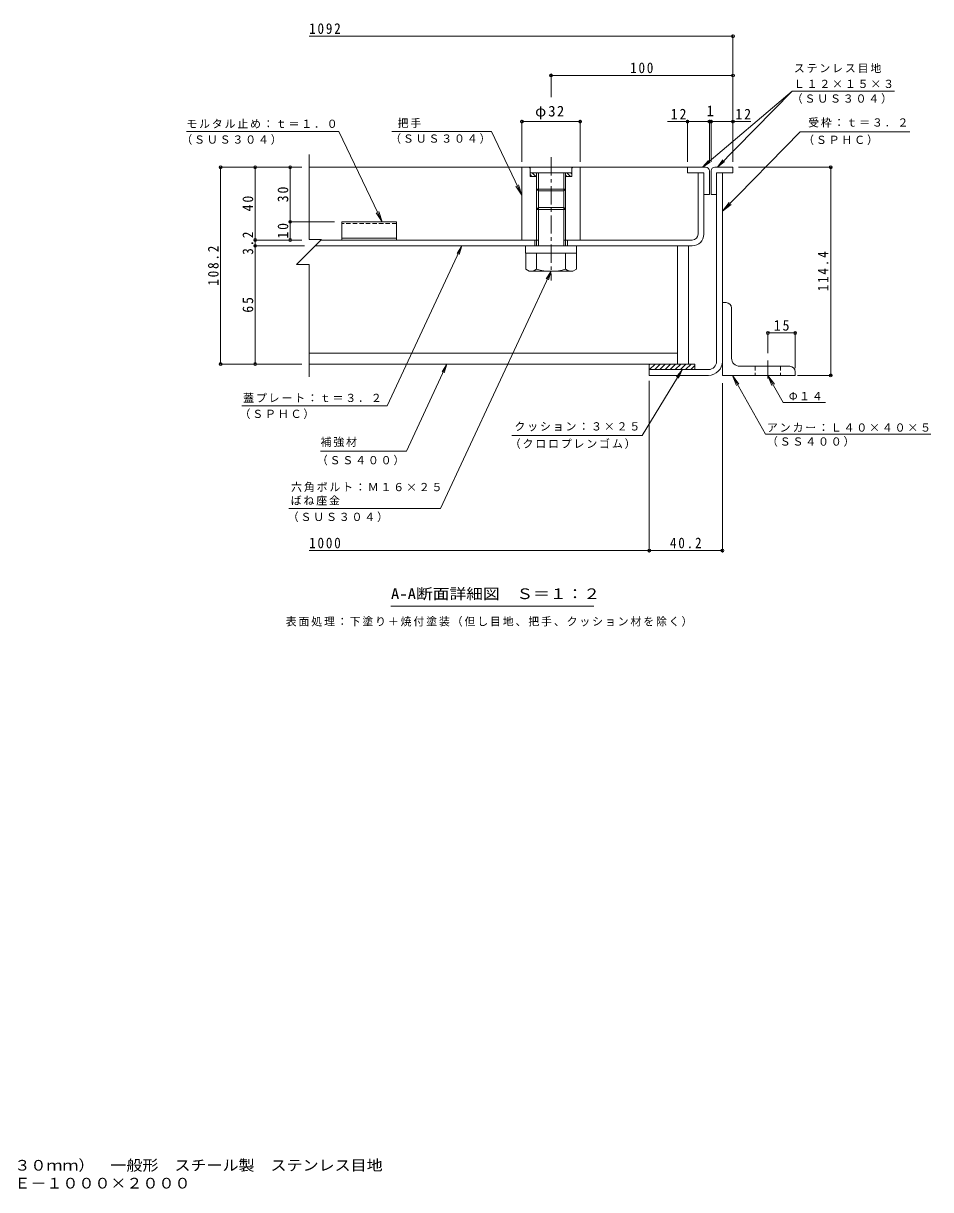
# Model space of a CAD drawing. Units: millimetres on the paper, enlarged 10 times, with parts at other scales. Extents: x -2620 to 2671, y -1959 to 1278.
# Drawn here: x 177 to 2671, y -1959 to 1247 of the extents above; entities that cross this region are included whole.
import ezdxf
from ezdxf.enums import TextEntityAlignment as Align

# ---------------------------------------------------------------- set-up
doc = ezdxf.new("R2010")
doc.units = ezdxf.units.MM
doc.header["$LTSCALE"] = 10
doc.header["$PDMODE"] = 32
doc.header["$PDSIZE"] = 8
doc.linetypes.add('CHAIN1', pattern=[8, 5, -1, 1, -1])
doc.linetypes.add('DASHED1', pattern=[1.8, 1.2, -0.6])
for name, color, linetype, lineweight in [('D-1', 2, 'Continuous', 9), ('D-2', 3, 'Continuous', 9), ('D-3', 4, 'Continuous', 9), ('D-4', 7, 'Continuous', 9), ('D-5', 7, 'Continuous', 9), ('D-6', 6, 'Continuous', 9), ('D-7', 4, 'CHAIN1', 9), ('D-8', 5, 'Continuous', 5), ('D-9', 134, 'Continuous', 5), ('D-C', 2, 'Continuous', 9), ('D-E', 3, 'Continuous', 9), ('D-F', 7, 'Continuous', 9), ('F-5_F-5ﾚｲﾔ', 7, 'Continuous', 9)]:
    doc.layers.add(name, color=color, linetype=linetype, lineweight=lineweight)
doc.styles.add('ＭＳ ゴシック', font='')
doc.styles.get('ＭＳ ゴシック').set_extended_font_data('MS Gothic')

msp = doc.modelspace()

# ---------------------------------------------------------------- linework, layer by layer
at = {"layer": 'D-1'}
for p, q in [((2082.69, 317.63), (2082.69, 836.13)), ((2098.69, 317.63), (2098.69, 836.13)), ((1897.69, 295.13), (1897.69, 279.13)), ((1897.69, 295.13), (2060.19, 295.13)), ((1897.69, 279.13), (2060.19, 279.13))]:
    msp.add_line(p, q, dxfattribs=at)
for radius in [38.5, 22.5]:
    msp.add_arc((2060.19, 317.63), radius, 270, 0, dxfattribs=at)
at = {"layer": 'D-2'}
for p, q in [((2031.69, 667.13), (2031.69, 836.13)), ((1587.69, 651.13), (995.69, 651.13)), ((1582.69, 651.13), (1582.69, 635.13)), ((2015.69, 651.13), (1667.69, 651.13)), ((1672.69, 651.13), (1672.69, 635.13)), ((979.69, 635.13), (2015.69, 635.13))]:
    msp.add_line(p, q, dxfattribs=at)
msp.add_lwpolyline([(2047.69, 667.13), (2047.69, 836.13), (2031.69, 836.13)], dxfattribs=at)
for radius in [16, 32]:
    msp.add_arc((2015.69, 667.13), radius, 270, 0, dxfattribs=at)
at = {"layer": 'D-3'}
for p, q in [((2002.69, 851.13), (962.69, 851.13)), ((2002.69, 836.13), (2047.69, 836.13)), ((2047.69, 836.13), (2047.69, 776.13)), ((2062.69, 841.13), (2062.69, 776.13)), ((2067.69, 841.13), (2067.69, 776.13)), ((2077.69, 851.13), (2127.69, 851.13)), ((2082.69, 776.13), (2082.69, 836.13)), ((2047.69, 776.13), (2062.69, 776.13)), ((2082.69, 776.13), (2067.69, 776.13)), ((1052.69, 701.13), (1052.69, 651.13)), ((1202.69, 701.13), (1052.69, 701.13)), ((1202.69, 656.13), (1052.69, 656.13))]:
    msp.add_line(p, q, dxfattribs=at)
at = {"layer": 'D-3', "linetype": 'DASHED1'}
msp.add_line((1202.69, 696.8), (1052.69, 696.8), dxfattribs=at)
at = {"layer": 'D-3'}
for points in [[(2052.69, 851.13), (2002.69, 851.13), (2002.69, 836.13)], [(2127.69, 851.13), (2127.69, 836.13), (2082.69, 836.13)], [(1202.69, 701.13), (1202.69, 651.13), (1052.69, 651.13)]]:
    msp.add_lwpolyline(points, dxfattribs=at)
for centre, start, end in [((2052.69, 841.13), 0, 90), ((2077.69, 841.13), 90, 180)]:
    msp.add_arc(centre, 10, start, end, dxfattribs=at)
at = {"layer": 'D-4'}
msp.add_line((1745.08, -355.12), (1187.58, -355.12), dxfattribs=at)
at = {"layer": 'D-5'}
for p, q in [((2290.56, 1060.54), (2043.9, 851.13)), ((2572.01, 1060.54), (2290.56, 1060.54)), ((625.42, 948.92), (1044.36, 948.92)), ((1044.36, 948.92), (1163.61, 701.13)), ((1463.64, 948.92), (1190.39, 948.92)), ((1463.64, 948.92), (1547.69, 774.28)), ((2613.78, 948.03), (2312.21, 948.03)), ((2043.9, 851.13), (2060.69, 869.66)), ((2084.82, 851.13), (2104.52, 866.52)), ((2043.9, 851.13), (2064.91, 864.68)), ((1547.69, 774.28), (1538.32, 802.78)), ((1547.69, 774.28), (1531.27, 799.38)), ((2098.69, 730.69), (2116.74, 754.66)), ((1163.61, 701.13), (1147.18, 726.23)), ((1163.61, 701.13), (1154.24, 729.63)), ((1177.55, 195.3), (1382.64, 635.13)), ((1382.64, 635.13), (1369.21, 614.04)), ((1382.64, 635.13), (1375.12, 611.28)), ((1323.6, -87.01), (1627.69, 565.13)), ((1627.69, 565.13), (1614.26, 544.04)), ((1627.69, 565.13), (1620.17, 541.28)), ((1230.04, 70.92), (1341.58, 310.13)), ((1341.58, 310.13), (1328.15, 289.04)), ((1341.58, 310.13), (1334.06, 286.28)), ((1878.23, 113.7), (1988.2, 294.61)), ((1988.2, 294.61), (1972.54, 275.13)), ((1988.2, 294.61), (1978.11, 271.74)), ((2125.97, 279.13), (2144.01, 255.15)), ((2223.69, 279.13), (2234.91, 251.3)), ((1177.55, 195.3), (777.88, 195.3)), ((2266.02, 204.18), (2382.17, 204.18)), ((1878.23, 113.7), (1520.09, 113.7)), ((2217.28, 117.45), (2671.07, 117.45)), ((1230.04, 70.92), (994.02, 70.92)), ((1323.6, -87.01), (906.61, -87.01))]:
    msp.add_line(p, q, dxfattribs=at)
for points in [[(2290.56, 1060.54), (2084.82, 851.13), (2099.86, 871.09)], [(2312.21, 948.03), (2098.69, 730.69), (2122.33, 749.17)], [(2217.28, 117.45), (2125.97, 279.13), (2137.19, 251.3)], [(2266.02, 204.18), (2223.69, 279.13), (2241.73, 255.15)]]:
    msp.add_lwpolyline(points, dxfattribs=at)
at = {"layer": 'D-6'}
for p, q in [((1897.69, 310.13), (1897.69, 295.13)), ((1897.69, 308.52), (1899.3, 310.13)), ((1898.44, 295.13), (1913.44, 310.13)), ((1912.58, 295.13), (1927.58, 310.13)), ((1926.73, 295.13), (1941.73, 310.13)), ((1940.87, 295.13), (1955.87, 310.13)), ((1955.01, 295.13), (1970.01, 310.13)), ((1969.15, 295.13), (1984.15, 310.13)), ((1983.3, 295.13), (1998.3, 310.13)), ((1997.44, 295.13), (2012.44, 310.13)), ((2011.58, 295.13), (2022.69, 306.24))]:
    msp.add_line(p, q, dxfattribs=at)
msp.add_lwpolyline([(1897.69, 310.13), (2022.69, 310.13), (2022.69, 295.13)], dxfattribs=at)
at = {"layer": 'D-7'}
msp.add_line((2223.69, 320.17), (2223.69, 261.71), dxfattribs=at)
at = {"layer": 'D-8'}
for p, q in [((1975.19, 635.13), (2005.19, 635.13)), ((2005.19, 635.13), (2005.19, 310.13))]:
    msp.add_line(p, q, dxfattribs=at)
msp.add_lwpolyline([(1975.19, 635.13), (1975.19, 310.13), (2005.19, 310.13)], dxfattribs=at)
at = {"layer": 'D-9'}
for p, q in [((1558.19, 615.13), (1558.19, 570.76)), ((1587.69, 570.61), (1587.69, 615.13)), ((1667.69, 570.61), (1667.69, 615.13)), ((1697.19, 615.13), (1697.19, 570.61)), ((1975.19, 310.13), (1975.19, 635.13)), ((1567.73, 565.25), (1558.19, 570.76)), ((1687.69, 565.13), (1567.94, 565.13)), ((1687.69, 565.13), (1697.19, 570.61)), ((1975.19, 340.13), (962.69, 340.13)), ((1975.19, 310.13), (962.69, 310.13))]:
    msp.add_line(p, q, dxfattribs=at)
for centre, radius, start, end in [((1568.98, 599.63), 34.53, 267.86055, 302.81094), ((1627.69, 713.72), 148.6, 254.38446, 285.61554), ((1686.4, 599.63), 34.53, 237.18906, 272.13945)]:
    msp.add_arc(centre, radius, start, end, dxfattribs=at)
at = {"layer": 'D-C', "linetype": 'CHAIN1'}
msp.add_line((1627.69, 878.8), (1627.69, 539.5), dxfattribs=at)
at = {"layer": 'D-C'}
for p, q in [((1547.69, 851.13), (1567.69, 851.13)), ((1547.69, 651.13), (1547.69, 851.13)), ((1570.19, 848.63), (1567.69, 851.13)), ((1570.19, 826.13), (1570.19, 851.13)), ((1685.19, 851.13), (1570.19, 851.13)), ((1685.19, 836.13), (1570.19, 836.13)), ((1585.7, 826.13), (1575.7, 836.13)), ((1587.69, 834.74), (1586.3, 836.13)), ((1587.69, 635.13), (1587.69, 836.13)), ((1592.69, 635.13), (1592.69, 836.13)), ((1662.69, 635.13), (1662.69, 836.13)), ((1667.69, 809.91), (1667.69, 836.13)), ((1681.16, 826.13), (1671.16, 836.13)), ((1685.19, 832.7), (1681.76, 836.13)), ((1687.69, 851.13), (1685.19, 848.63)), ((1685.19, 826.13), (1685.19, 851.13)), ((1707.69, 851.13), (1687.69, 851.13)), ((1707.69, 651.13), (1707.69, 851.13)), ((1575.09, 826.13), (1570.19, 831.03)), ((1587.69, 826.13), (1570.19, 826.13)), ((1670.55, 826.13), (1667.69, 828.98)), ((1685.19, 826.13), (1667.69, 826.13)), ((1667.69, 635.13), (1667.69, 809.91)), ((1667.69, 791.13), (1587.69, 791.13)), ((1667.69, 791.4), (1662.69, 786.13)), ((1592.69, 740.13), (1587.69, 735.13)), ((1662.69, 740.13), (1592.69, 740.13)), ((1667.69, 735.13), (1662.69, 740.13)), ((1667.69, 735.13), (1587.69, 735.13)), ((1547.69, 651.13), (1592.69, 651.13)), ((1707.69, 651.13), (1662.69, 651.13))]:
    msp.add_line(p, q, dxfattribs=at)
at = {"layer": 'D-C', "color": 134, "lineweight": 5}
for p, q in [((1557.69, 635.13), (1697.69, 635.13)), ((1697.69, 635.13), (1697.69, 615.13))]:
    msp.add_line(p, q, dxfattribs=at)
at = {"layer": 'D-C'}
msp.add_lwpolyline([(1662.69, 786.13), (1592.69, 786.13), (1587.69, 791.13)], dxfattribs=at)
at = {"layer": 'D-C', "color": 134, "lineweight": 5}
msp.add_lwpolyline([(1557.69, 635.13), (1557.69, 615.13), (1697.69, 615.13)], dxfattribs=at)
at = {"layer": 'D-E'}
for p, q in [((2098.69, 279.13), (2098.69, 479.13)), ((2108.69, 479.13), (2098.69, 479.13)), ((2123.69, 326.63), (2123.69, 464.13)), ((2146.19, 304.13), (2283.69, 304.13)), ((2298.69, 289.13), (2298.69, 279.13)), ((2298.69, 279.13), (2098.69, 279.13))]:
    msp.add_line(p, q, dxfattribs=at)
at = {"layer": 'D-E', "linetype": 'DASHED1'}
for p, q in [((2188.69, 304.13), (2188.69, 279.13)), ((2258.69, 304.13), (2258.69, 279.13))]:
    msp.add_line(p, q, dxfattribs=at)
at = {"layer": 'D-E'}
for centre, radius, start, end in [((2108.69, 464.13), 15, 0, 90), ((2146.19, 326.63), 22.5, 180, 270), ((2283.69, 289.13), 15, 0, 90)]:
    msp.add_arc(centre, radius, start, end, dxfattribs=at)
at = {"layer": 'D-F'}
for p, q in [((2127.69, 1211.15), (962.69, 1211.15)), ((2127.69, 866.13), (2127.69, 1216.15)), ((1627.69, 1043.41), (1627.69, 1108.33)), ((2127.69, 1103.33), (1627.69, 1103.33)), ((2127.69, 1103.15), (2127.69, 1098.33)), ((1547.69, 866.13), (1547.69, 981.7)), ((1707.69, 976.7), (1547.69, 976.7)), ((1707.69, 866.13), (1707.69, 981.7)), ((2062.69, 976.7), (1948.08, 976.7)), ((2002.69, 866.13), (2002.69, 981.7)), ((2062.69, 866.13), (2062.69, 981.7)), ((2067.69, 976.7), (2062.69, 976.7)), ((2067.69, 866.13), (2067.69, 981.7)), ((2176.94, 976.7), (2067.69, 976.7)), ((962.69, 886.13), (962.69, 652.53)), ((716.2, 851.13), (942.69, 851.13)), ((719.2, 310.13), (719.2, 851.13)), ((814.3, 651.13), (814.3, 851.13)), ((910.66, 701.13), (910.66, 851.13)), ((2142.69, 851.13), (2401.38, 851.13)), ((2396.38, 279.13), (2396.38, 851.13)), ((907.66, 701.13), (1032.69, 701.13)), ((910.66, 651.13), (910.66, 701.13)), ((811.3, 651.13), (942.69, 651.13)), ((814.3, 635.13), (814.3, 651.13)), ((811.3, 635.13), (949.54, 635.13)), ((814.3, 310.13), (814.3, 635.13)), ((962.69, 583.72), (928.29, 583.72)), ((962.69, 583.72), (962.69, 274.7)), ((2223.69, 398.62), (2223.69, 340.17)), ((2223.69, 395.62), (2298.69, 395.62)), ((2298.69, 398.62), (2298.69, 299.13)), ((716.2, 310.13), (942.69, 310.13)), ((1897.69, 264.13), (1897.69, -207.35)), ((2098.69, 257.74), (2098.69, -207.35)), ((2401.38, 279.13), (2304.71, 279.13)), ((1897.69, -202.35), (962.69, -202.35)), ((2098.69, -202.35), (1897.69, -202.35))]:
    msp.add_line(p, q, dxfattribs=at)
msp.add_lwpolyline([(962.69, 652.53), (997.1, 652.53), (928.29, 583.72)], dxfattribs=at)
for p in [(2127.69, 1211.15), (1627.69, 1103.33), (2127.69, 1103.33), (1547.69, 976.7), (1707.69, 976.7), (2002.69, 976.7), (2062.69, 976.7), (2067.69, 976.7), (2127.69, 976.7), (719.2, 851.13), (814.3, 851.13), (910.66, 851.13), (2396.38, 851.13), (910.66, 701.13), (814.3, 651.13), (910.66, 651.13), (814.3, 635.13), (2223.69, 395.62), (2298.69, 395.62), (719.2, 310.13), (814.3, 310.13), (2396.38, 279.13), (1897.69, -202.35), (2098.69, -202.35)]:
    msp.add_point(p, dxfattribs=at)

# ---------------------------------------------------------------- texts
at = {"layer": 'D-4', "color": 2, "style": 'ＭＳ ゴシック', "width": 1.15}
msp.add_text('A-A断面詳細図\u3000Ｓ＝１：２', height=29.33, dxfattribs=at).set_placement((1187.58, -344.5), align=Align.BOTTOM_LEFT)
at = {"layer": 'D-4', "insert": (898.37, -411.25), "char_height": 21.99, "attachment_point": 7, "style": 'ＭＳ ゴシック'}
msp.add_mtext('\\T1.17;表面処理：下塗り＋焼付塗装（但し目地、把手、クッション材を除く）', dxfattribs=at)
at = {"layer": 'D-5', "char_height": 21.99, "attachment_point": 7, "style": 'ＭＳ ゴシック'}
for s, insert in [('\\T1.17;ステンレス目地', (2294.89, 1109.86)), ('\\T1.17;Ｌ１２×１５×３', (2294.89, 1068.53)), ('\\T1.17;（ＳＵＳ３０４）', (2289.14, 1025.69)), ('\\T1.17;モルタル止め：ｔ＝１．０', (625.03, 957.93)), ('\\T1.17;把手', (1205.89, 958.76)), ('\\T1.17;受枠：ｔ＝３．２', (2334.16, 960.35)), ('\\T1.17;（ＳＵＳ３０４）', (611.47, 913.02)), ('\\T1.17;（ＳＵＳ３０４）', (1185.45, 915.68)), ('\\T1.17;（ＳＰＨＣ）', (2320.55, 912.19)), ('\\T1.17;蓋プレート：ｔ＝３．２', (781.4, 204.55)), ('\\T1.17;Φ１４', (2281.22, 210.14)), ('\\T1.17;（ＳＰＨＣ）', (771.35, 159.19)), ('\\T1.17;クッション：３×２５', (1527.06, 125.41)), ('\\T1.17;アンカー：Ｌ４０×４０×５', (2221.07, 123.41)), ('\\T1.17;補強材', (994.02, 82.4)), ('\\T1.17;（クロロプレンゴム）', (1514.11, 77.14)), ('\\T1.17;（ＳＳ４００）', (2221.07, 83.17)), ('\\T1.17;（ＳＳ４００）', (983.82, 31.88)), ('\\T1.17;六角ボルト：Ｍ１６×２５', (913.14, -41.66)), ('\\T1.17;ばね座金', (912.09, -78.38)), ('\\T1.17;（ＳＵＳ３０４）', (903.83, -123.94))]:
    msp.add_mtext(s, dxfattribs=dict(at, insert=insert))
at = {"layer": 'D-F', "color": 2, "style": 'ＭＳ ゴシック'}
msp.add_text('1', height=29.33, dxfattribs=at).set_placement((2055.19, 982.7), align=Align.BOTTOM_LEFT)
at = {"layer": 'D-F', "color": 2, "char_height": 29.33, "attachment_point": 7, "style": 'ＭＳ ゴシック'}
for s, insert in [('\\T1.28;\\W0.9;1092', (962.69, 1217.15)), ('\\T1.27;\\W0.9;100', (1845.19, 1109.33)), ('\\T1.19;φ32', (1583.94, 982.7)), ('\\T1.27;\\W0.95;12', (1956.72, 982.7)), ('\\T1.27;\\W0.95;12', (2134.34, 982.7)), ('\\T1.27;\\W0.95;15', (2239.94, 401.62)), ('\\T1.28;\\W0.9;1000', (962.69, -196.35)), ('\\T1.28;\\W0.9;40.2', (1954.44, -196.35))]:
    msp.add_mtext(s, dxfattribs=dict(at, insert=insert))
at = {"layer": 'D-F', "color": 2, "char_height": 29.33, "attachment_point": 7, "rotation": 90, "style": 'ＭＳ ゴシック'}
for s, insert in [('\\T1.27;\\W0.95;40', (809.3, 729.88)), ('\\T1.27;\\W0.95;30', (905.66, 754.88)), ('\\T1.27;\\W0.95;10', (905.66, 654.88)), ('\\T1.27;\\W0.9;3.2', (809.3, 610.63)), ('\\T1.28;\\W0.9;108.2', (714.2, 525.63)), ('\\T1.28;\\W0.9;114.4', (2390.38, 510.13)), ('\\T1.27;\\W0.95;65', (809.3, 451.38))]:
    msp.add_mtext(s, dxfattribs=dict(at, insert=insert))
at = {"layer": 'F-5_F-5ﾚｲﾔ', "color": 2, "style": 'ＭＳ ゴシック', "width": 1.1}
for s, p in [('モルタル充填用（充填深さ：３０ｍｍ）\u3000一般形\u3000スチール製\u3000ステンレス目地', (-419.52, -1915.09)), ('大口径マシンハッチ\u3000Ｓ－６Ｅ－１０００×２０００', (-419.52, -1964.29))]:
    msp.add_text(s, height=29.33, dxfattribs=at).set_placement(p, align=Align.BOTTOM_LEFT)

doc.saveas('drawing.dxf')
